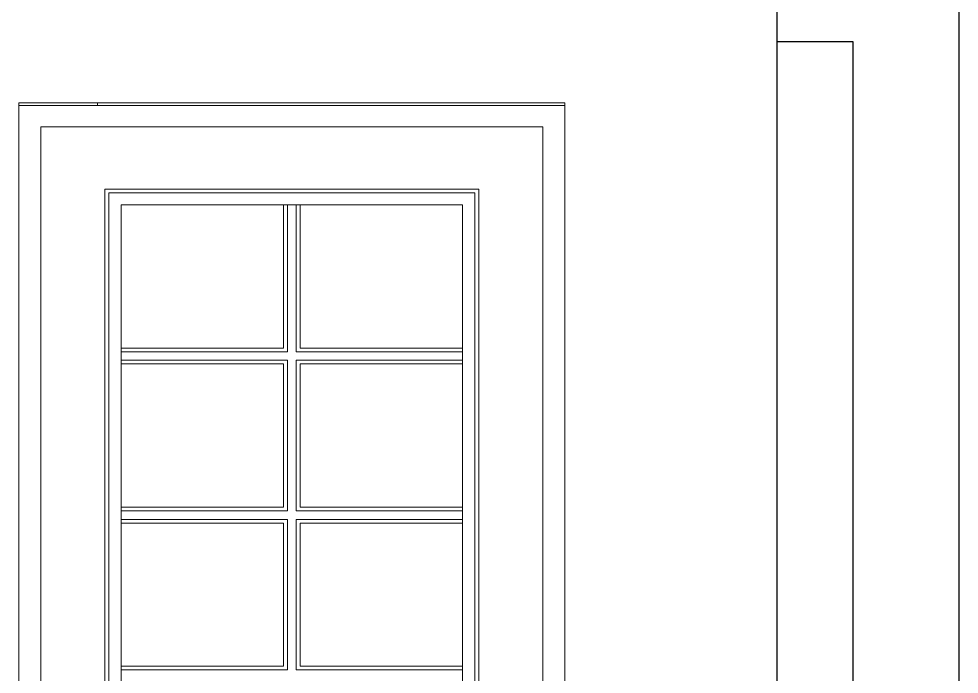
# Model space of a CAD drawing. Header units: inches. Extents: x -5096374 to -5070857, y -3259973 to -3243900.
# Drawn here: x -5072124 to -5072062, y -3259131.7 to -3259088.6 of the extents above; entities that cross this region are included whole.
import ezdxf

# ---------------------------------------------------------------- set-up
doc = ezdxf.new("R2010")
doc.units = ezdxf.units.IN
doc.header["$LTSCALE"] = 2
doc.header["$MEASUREMENT"] = 0
doc.layers.get('0').update_dxf_attribs({"linetype": 'CONTINUOUS'})
doc.layers.add('window', color=4, linetype='CONTINUOUS', lineweight=13)

msp = doc.modelspace()

# ---------------------------------------------------------------- linework, layer by layer
at = {"ltscale": 0.5}
for p, q in [((-5072073.957, -3259178.096), (-5072073.957, -3259071.096)), ((-5072073.957, -3259178.096), (-5072073.957, -3259071.096)), ((-5072061.957, -3259178.096), (-5072061.957, -3259071.096)), ((-5072068.957, -3259090.096), (-5072073.957, -3259090.096)), ((-5072068.957, -3259178.096), (-5072068.957, -3259090.096))]:
    msp.add_line(p, q, dxfattribs=at)
at = {"layer": 'window'}
for p, q in [((-5072123.957, -3259162.096), (-5072123.957, -3259094.096)), ((-5072123.957, -3259094.096), (-5072087.957, -3259094.096)), ((-5072123.957, -3259094.281), (-5072087.957, -3259094.281)), ((-5072118.765, -3259094.281), (-5072118.765, -3259094.096)), ((-5072087.957, -3259094.096), (-5072087.957, -3259162.096)), ((-5072089.403, -3259095.678), (-5072122.51, -3259095.678)), ((-5072122.51, -3259162.096), (-5072122.51, -3259095.678)), ((-5072089.403, -3259095.678), (-5072089.403, -3259162.096)), ((-5072093.633, -3259099.782), (-5072118.28, -3259099.782)), ((-5072118.28, -3259139.596), (-5072118.28, -3259099.782)), ((-5072093.885, -3259100.026), (-5072118.028, -3259100.026)), ((-5072118.028, -3259100.026), (-5072118.028, -3259162.096)), ((-5072093.885, -3259162.096), (-5072093.885, -3259100.026)), ((-5072093.633, -3259099.782), (-5072093.633, -3259162.096)), ((-5072094.713, -3259100.829), (-5072117.2, -3259100.829)), ((-5072117.2, -3259162.096), (-5072117.2, -3259100.829)), ((-5072106.497, -3259100.829), (-5072106.497, -3259110.259)), ((-5072106.245, -3259110.503), (-5072106.245, -3259100.829)), ((-5072105.669, -3259100.829), (-5072105.669, -3259110.503)), ((-5072105.417, -3259100.829), (-5072105.417, -3259110.259)), ((-5072094.713, -3259162.096), (-5072094.713, -3259100.829)), ((-5072106.497, -3259110.259), (-5072117.2, -3259110.259)), ((-5072117.2, -3259110.503), (-5072106.245, -3259110.503)), ((-5072105.669, -3259110.503), (-5072094.713, -3259110.503)), ((-5072094.713, -3259110.259), (-5072105.417, -3259110.259)), ((-5072106.245, -3259111.062), (-5072117.2, -3259111.062)), ((-5072106.245, -3259120.98), (-5072106.245, -3259111.062)), ((-5072094.713, -3259111.062), (-5072105.669, -3259111.062)), ((-5072105.669, -3259111.062), (-5072105.669, -3259120.98)), ((-5072106.497, -3259111.306), (-5072117.2, -3259111.306)), ((-5072106.497, -3259111.306), (-5072106.497, -3259120.735)), ((-5072094.713, -3259111.306), (-5072105.417, -3259111.306)), ((-5072105.417, -3259111.306), (-5072105.417, -3259120.735)), ((-5072106.497, -3259120.735), (-5072117.2, -3259120.735)), ((-5072117.2, -3259120.98), (-5072106.245, -3259120.98)), ((-5072105.669, -3259120.98), (-5072094.713, -3259120.98)), ((-5072094.713, -3259120.735), (-5072105.417, -3259120.735)), ((-5072106.245, -3259121.539), (-5072117.2, -3259121.539)), ((-5072106.245, -3259131.457), (-5072106.245, -3259121.539)), ((-5072094.713, -3259121.539), (-5072105.669, -3259121.539)), ((-5072105.669, -3259121.539), (-5072105.669, -3259131.457)), ((-5072106.497, -3259121.783), (-5072117.2, -3259121.783)), ((-5072106.497, -3259121.783), (-5072106.497, -3259131.212)), ((-5072094.713, -3259121.783), (-5072105.417, -3259121.783)), ((-5072105.417, -3259121.783), (-5072105.417, -3259131.212)), ((-5072106.497, -3259131.212), (-5072117.2, -3259131.212)), ((-5072117.2, -3259131.457), (-5072106.245, -3259131.457)), ((-5072105.669, -3259131.457), (-5072094.713, -3259131.457)), ((-5072094.713, -3259131.212), (-5072105.417, -3259131.212))]:
    msp.add_line(p, q, dxfattribs=at)

doc.saveas('drawing.dxf')
